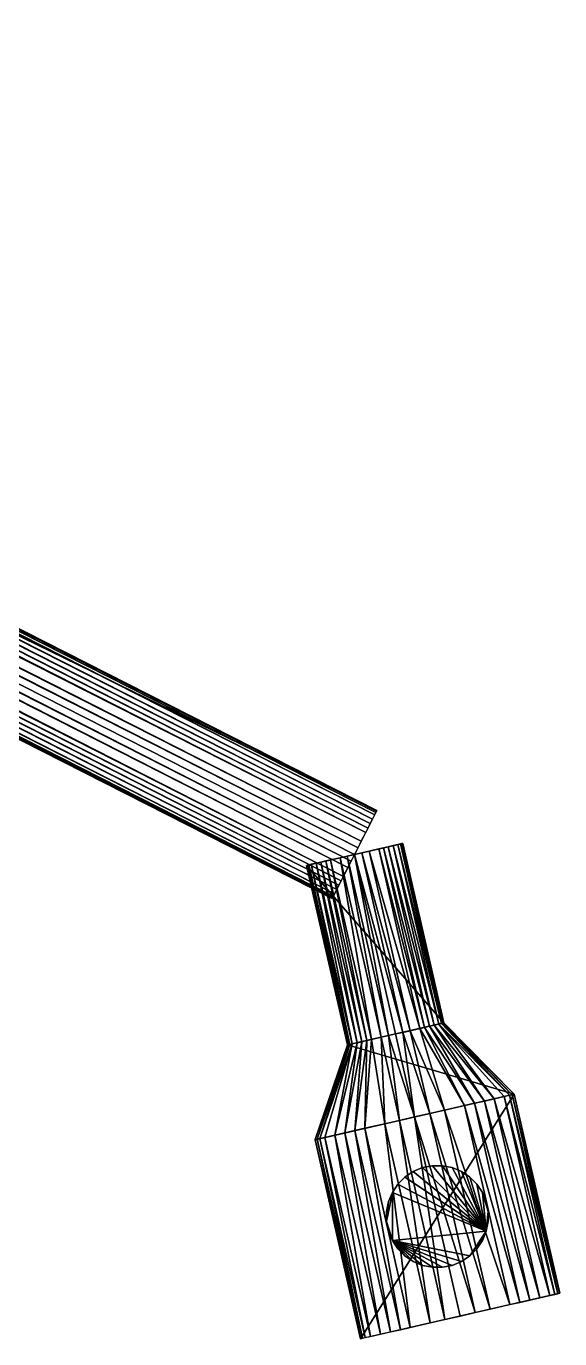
# Model space of a CAD drawing. Header units: metres. Extents: x 13603 to 14134, y -24468 to -24240.
# Drawn here: x 14102.9 to 14134.3, y -24466.7 to -24389.6 of the extents above; entities that cross this region are included whole.
import ezdxf

# ---------------------------------------------------------------- set-up
doc = ezdxf.new("R2010")
doc.units = ezdxf.units.M

msp = doc.modelspace()

# ---------------------------------------------------------------- linework, layer by layer
at = {"layer": 'L1_L2_201308_VentDevel'}
for points in [[(13805.9824, -24274.2246, 1124.5247), (14123.5234, -24435.6641, 1136.3988), (13803.3535, -24279.3965, 1124.5247)], [(13805.9189, -24274.3496, 1129.0072), (14123.4971, -24435.7168, 1140.6011), (13805.9561, -24274.2773, 1128.7271)], [(13805.9561, -24274.2773, 1128.7271), (14123.5205, -24435.6699, 1140.0408), (13805.9795, -24274.2305, 1128.1667)], [(13805.9561, -24274.2773, 1128.7271), (14123.4971, -24435.7168, 1140.6011), (14123.5205, -24435.6699, 1140.0408)], [(13805.9795, -24274.2305, 1128.1667), (14123.5234, -24435.6641, 1139.7607), (13805.9824, -24274.2246, 1127.8866)], [(13805.9795, -24274.2305, 1128.1667), (14123.5205, -24435.6699, 1140.0408), (14123.5234, -24435.6641, 1139.7607)], [(13805.9824, -24274.2246, 1127.8866), (14123.5234, -24435.6641, 1136.3988), (13805.9824, -24274.2246, 1124.5247)], [(13805.9824, -24274.2246, 1127.8866), (14123.5234, -24435.6641, 1139.7607), (14123.5234, -24435.6641, 1136.3988)], [(13805.4561, -24275.2598, 1129.8477), (14123.1289, -24436.4414, 1141.5985), (13805.5879, -24275.002, 1129.7244)], [(13805.5879, -24275.002, 1129.7244), (14123.2607, -24436.1816, 1141.4416), (13805.7197, -24274.7422, 1129.5675)], [(13805.5879, -24275.002, 1129.7244), (14123.1289, -24436.4414, 1141.5985), (14123.2607, -24436.1816, 1141.4416)], [(13805.7197, -24274.7422, 1129.5675), (14123.3916, -24435.9238, 1141.1614), (13805.8506, -24274.4844, 1129.2874)], [(13805.7197, -24274.7422, 1129.5675), (14123.2607, -24436.1816, 1141.4416), (14123.3916, -24435.9238, 1141.1614)], [(13805.8506, -24274.4844, 1129.2874), (14123.46, -24435.7891, 1140.8813), (13805.9189, -24274.3496, 1129.0072)], [(13805.8506, -24274.4844, 1129.2874), (14123.3916, -24435.9238, 1141.1614), (14123.46, -24435.7891, 1140.8813)], [(13805.9189, -24274.3496, 1129.0072), (14123.46, -24435.7891, 1140.8813), (14123.4971, -24435.7168, 1140.6011)], [(13805.0625, -24276.0352, 1130.0662), (14122.8662, -24436.957, 1141.8114), (13805.3252, -24275.5176, 1129.9373)], [(13805.3252, -24275.5176, 1129.9373), (14122.9971, -24436.6992, 1141.7217), (13805.4561, -24275.2598, 1129.8477)], [(13805.3252, -24275.5176, 1129.9373), (14122.8662, -24436.957, 1141.8114), (14122.9971, -24436.6992, 1141.7217)], [(13805.4561, -24275.2598, 1129.8477), (14122.9971, -24436.6992, 1141.7217), (14123.1289, -24436.4414, 1141.5985)], [(13804.668, -24276.8105, 1130.1278), (14122.4092, -24437.8574, 1141.9851), (13804.8682, -24276.418, 1130.111)], [(13804.8682, -24276.418, 1130.111), (14122.6035, -24437.4746, 1141.9403), (13805.0625, -24276.0352, 1130.0662)], [(13804.8682, -24276.418, 1130.111), (14122.4092, -24437.8574, 1141.9851), (14122.6035, -24437.4746, 1141.9403)], [(13805.0625, -24276.0352, 1130.0662), (14122.6035, -24437.4746, 1141.9403), (14122.8662, -24436.957, 1141.8114)], [(13804.2734, -24277.5859, 1130.0662), (14121.8145, -24439.0254, 1141.9403), (13804.4678, -24277.2031, 1130.111)], [(13804.4678, -24277.2031, 1130.111), (14122.0088, -24438.6426, 1141.9851), (13804.668, -24276.8105, 1130.1278)], [(13804.4678, -24277.2031, 1130.111), (14121.8145, -24439.0254, 1141.9403), (14122.0088, -24438.6426, 1141.9851)], [(13804.668, -24276.8105, 1130.1278), (14122.0088, -24438.6426, 1141.9851), (14122.209, -24438.25, 1142.0019)], [(13804.668, -24276.8105, 1130.1278), (14122.209, -24438.25, 1142.0019), (14122.4092, -24437.8574, 1141.9851)], [(13803.8799, -24278.3613, 1129.8477), (14121.4209, -24439.8008, 1141.7217), (13804.0107, -24278.1035, 1129.9373)], [(13804.0107, -24278.1035, 1129.9373), (14121.5518, -24439.543, 1141.8114), (13804.2734, -24277.5859, 1130.0662)], [(13804.0107, -24278.1035, 1129.9373), (14121.4209, -24439.8008, 1141.7217), (14121.5518, -24439.543, 1141.8114)], [(13804.2734, -24277.5859, 1130.0662), (14121.5518, -24439.543, 1141.8114), (14121.8145, -24439.0254, 1141.9403)], [(13803.4854, -24279.1367, 1129.2874), (14121.0264, -24440.5762, 1141.1614), (13803.6162, -24278.8789, 1129.5675)], [(13803.6162, -24278.8789, 1129.5675), (14121.1572, -24440.3184, 1141.4416), (13803.748, -24278.6191, 1129.7244)], [(13803.6162, -24278.8789, 1129.5675), (14121.0264, -24440.5762, 1141.1614), (14121.1572, -24440.3184, 1141.4416)], [(13803.748, -24278.6191, 1129.7244), (14121.2891, -24440.0586, 1141.5985), (13803.8799, -24278.3613, 1129.8477)], [(13803.748, -24278.6191, 1129.7244), (14121.1572, -24440.3184, 1141.4416), (14121.2891, -24440.0586, 1141.5985)], [(13803.8799, -24278.3613, 1129.8477), (14121.2891, -24440.0586, 1141.5985), (14121.4209, -24439.8008, 1141.7217)], [(13803.3535, -24279.3965, 1127.8866), (14120.8945, -24440.8359, 1139.7607), (13803.3564, -24279.3906, 1128.1667)], [(13803.3535, -24279.3965, 1124.5247), (14123.5234, -24435.6641, 1136.3988), (14120.8945, -24440.8359, 1136.3988)], [(13803.3535, -24279.3965, 1124.5247), (14120.8945, -24440.8359, 1136.3988), (13803.3535, -24279.3965, 1127.8866)], [(13803.3535, -24279.3965, 1127.8866), (14120.8945, -24440.8359, 1136.3988), (14120.8945, -24440.8359, 1139.7607)], [(13803.3564, -24279.3906, 1128.1667), (14120.8975, -24440.8301, 1140.0408), (13803.3799, -24279.3438, 1128.7271)], [(13803.3564, -24279.3906, 1128.1667), (14120.8945, -24440.8359, 1139.7607), (14120.8975, -24440.8301, 1140.0408)], [(13803.3799, -24279.3438, 1128.7271), (14120.9209, -24440.7832, 1140.6011), (13803.417, -24279.2715, 1129.0072)], [(13803.3799, -24279.3438, 1128.7271), (14120.8975, -24440.8301, 1140.0408), (14120.9209, -24440.7832, 1140.6011)], [(13803.417, -24279.2715, 1129.0072), (14120.958, -24440.7109, 1140.8813), (13803.4854, -24279.1367, 1129.2874)], [(13803.417, -24279.2715, 1129.0072), (14120.9209, -24440.7832, 1140.6011), (14120.958, -24440.7109, 1140.8813)], [(13803.4854, -24279.1367, 1129.2874), (14120.958, -24440.7109, 1140.8813), (14121.0264, -24440.5762, 1141.1614)], [(14125.0361, -24437.6035, 1136.3988), (14127.4473, -24448.1582, 1136.7597), (14119.3818, -24438.8965, 1136.3988)], [(14123.9053, -24437.8633, 1141.7217), (14126.5996, -24448.3535, 1141.9594), (14124.1885, -24437.7988, 1141.5985)], [(14124.1885, -24437.7988, 1141.5985), (14126.8818, -24448.2871, 1141.8025), (14124.4707, -24437.7324, 1141.4416)], [(14124.1885, -24437.7988, 1141.5985), (14126.5996, -24448.3535, 1141.9594), (14126.8818, -24448.2871, 1141.8025)], [(14124.4707, -24437.7324, 1141.4416), (14127.165, -24448.2227, 1141.5223), (14124.7539, -24437.668, 1141.1614)], [(14124.4707, -24437.7324, 1141.4416), (14126.8818, -24448.2871, 1141.8025), (14127.165, -24448.2227, 1141.5223)], [(14124.7539, -24437.668, 1141.1614), (14127.3115, -24448.1895, 1141.2422), (14124.9004, -24437.6348, 1140.8813)], [(14124.7539, -24437.668, 1141.1614), (14127.165, -24448.2227, 1141.5223), (14127.3115, -24448.1895, 1141.2422)], [(14124.9004, -24437.6348, 1140.8813), (14127.3906, -24448.1719, 1140.962), (14124.9795, -24437.6172, 1140.6011)], [(14124.9004, -24437.6348, 1140.8813), (14127.3115, -24448.1895, 1141.2422), (14127.3906, -24448.1719, 1140.962)], [(14124.9795, -24437.6172, 1140.6011), (14127.4414, -24448.1602, 1140.4017), (14125.0303, -24437.6055, 1140.0408)], [(14124.9795, -24437.6172, 1140.6011), (14127.3906, -24448.1719, 1140.962), (14127.4414, -24448.1602, 1140.4017)], [(14125.0303, -24437.6055, 1140.0408), (14127.4473, -24448.1582, 1140.1216), (14125.0361, -24437.6035, 1139.7607)], [(14125.0303, -24437.6055, 1140.0408), (14127.4414, -24448.1602, 1140.4017), (14127.4473, -24448.1582, 1140.1216)], [(14125.0361, -24437.6035, 1139.7607), (14127.4473, -24448.1582, 1136.7597), (14125.0361, -24437.6035, 1136.3988)], [(14125.0361, -24437.6035, 1139.7607), (14127.4473, -24448.1582, 1140.1216), (14127.4473, -24448.1582, 1136.7597)], [(14120.5127, -24438.6367, 1141.7217), (14122.9238, -24449.1914, 1142.0826), (14120.7949, -24438.5723, 1141.8114)], [(14120.7949, -24438.5723, 1141.8114), (14123.2061, -24449.127, 1142.1723), (14121.3604, -24438.4434, 1141.9403)], [(14120.7949, -24438.5723, 1141.8114), (14122.9238, -24449.1914, 1142.0826), (14123.2061, -24449.127, 1142.1723)], [(14121.3604, -24438.4434, 1141.9403), (14123.7715, -24448.998, 1142.3012), (14121.7793, -24438.3477, 1141.9851)], [(14121.3604, -24438.4434, 1141.9403), (14123.2061, -24449.127, 1142.1723), (14123.7715, -24448.998, 1142.3012)], [(14121.7793, -24438.3477, 1141.9851), (14124.1904, -24448.9023, 1142.346), (14122.209, -24438.25, 1142.0019)], [(14121.7793, -24438.3477, 1141.9851), (14123.7715, -24448.998, 1142.3012), (14124.1904, -24448.9023, 1142.346)], [(14122.209, -24438.25, 1142.0019), (14125.0498, -24448.707, 1142.346), (14122.6387, -24438.1523, 1141.9851)], [(14122.209, -24438.25, 1142.0019), (14124.1904, -24448.9023, 1142.346), (14124.6201, -24448.8047, 1142.3628)], [(14122.209, -24438.25, 1142.0019), (14124.6201, -24448.8047, 1142.3628), (14125.0498, -24448.707, 1142.346)], [(14122.6387, -24438.1523, 1141.9851), (14125.4688, -24448.6113, 1142.3012), (14123.0576, -24438.0566, 1141.9403)], [(14122.6387, -24438.1523, 1141.9851), (14125.0498, -24448.707, 1142.346), (14125.4688, -24448.6113, 1142.3012)], [(14123.0576, -24438.0566, 1141.9403), (14126.0342, -24448.4824, 1142.1723), (14123.623, -24437.9277, 1141.8114)], [(14123.0576, -24438.0566, 1141.9403), (14125.4688, -24448.6113, 1142.3012), (14126.0342, -24448.4824, 1142.1723)], [(14123.623, -24437.9277, 1141.8114), (14126.3164, -24448.418, 1142.0826), (14123.9053, -24437.8633, 1141.7217)], [(14123.623, -24437.9277, 1141.8114), (14126.0342, -24448.4824, 1142.1723), (14126.3164, -24448.418, 1142.0826)], [(14123.9053, -24437.8633, 1141.7217), (14126.3164, -24448.418, 1142.0826), (14126.5996, -24448.3535, 1141.9594)], [(14119.3818, -24438.8965, 1139.7607), (14121.793, -24449.4512, 1140.1216), (14119.3877, -24438.8945, 1140.0408)], [(14119.3818, -24438.8965, 1136.3988), (14127.4473, -24448.1582, 1136.7597), (14121.793, -24449.4512, 1136.7597)], [(14119.3818, -24438.8965, 1136.3988), (14121.793, -24449.4512, 1136.7597), (14119.3818, -24438.8965, 1139.7607)], [(14119.3818, -24438.8965, 1139.7607), (14121.793, -24449.4512, 1136.7597), (14121.793, -24449.4512, 1140.1216)], [(14119.3877, -24438.8945, 1140.0408), (14121.7988, -24449.4492, 1140.4017), (14119.4385, -24438.8828, 1140.6011)], [(14119.3877, -24438.8945, 1140.0408), (14121.793, -24449.4512, 1140.1216), (14121.7988, -24449.4492, 1140.4017)], [(14119.4385, -24438.8828, 1140.6011), (14121.8496, -24449.4375, 1140.962), (14119.5176, -24438.8652, 1140.8813)], [(14119.4385, -24438.8828, 1140.6011), (14121.7988, -24449.4492, 1140.4017), (14121.8496, -24449.4375, 1140.962)], [(14119.5176, -24438.8652, 1140.8813), (14121.9287, -24449.4199, 1141.2422), (14119.6641, -24438.832, 1141.1614)], [(14119.5176, -24438.8652, 1140.8813), (14121.8496, -24449.4375, 1140.962), (14121.9287, -24449.4199, 1141.2422)], [(14119.6641, -24438.832, 1141.1614), (14122.0752, -24449.3867, 1141.5223), (14119.9473, -24438.7676, 1141.4416)], [(14119.6641, -24438.832, 1141.1614), (14121.9287, -24449.4199, 1141.2422), (14122.0752, -24449.3867, 1141.5223)], [(14119.9473, -24438.7676, 1141.4416), (14122.3584, -24449.3223, 1141.8025), (14120.2295, -24438.7012, 1141.5985)], [(14119.9473, -24438.7676, 1141.4416), (14122.0752, -24449.3867, 1141.5223), (14122.3584, -24449.3223, 1141.8025)], [(14120.2295, -24438.7012, 1141.5985), (14122.6406, -24449.2559, 1141.9594), (14120.5127, -24438.6367, 1141.7217)], [(14120.2295, -24438.7012, 1141.5985), (14122.3584, -24449.3223, 1141.8025), (14122.6406, -24449.2559, 1141.9594)], [(14120.5127, -24438.6367, 1141.7217), (14122.6406, -24449.2559, 1141.9594), (14122.9238, -24449.1914, 1142.0826)], [(14127.4473, -24448.1582, 1136.7597), (14131.583, -24452.3438, 1136.9264), (14121.793, -24449.4512, 1136.7597)], [(14125.0498, -24448.707, 1142.346), (14126.6221, -24453.4766, 1144.9068), (14125.4688, -24448.6113, 1142.3012)], [(14125.4688, -24448.6113, 1142.3012), (14127.4883, -24453.2793, 1144.8428), (14126.0342, -24448.4824, 1142.1723)], [(14125.4688, -24448.6113, 1142.3012), (14126.6221, -24453.4766, 1144.9068), (14127.4883, -24453.2793, 1144.8428)], [(14126.0342, -24448.4824, 1142.1723), (14128.6582, -24453.0117, 1144.6587), (14126.3164, -24448.418, 1142.0826)], [(14126.0342, -24448.4824, 1142.1723), (14127.4883, -24453.2793, 1144.8428), (14128.6582, -24453.0117, 1144.6587)], [(14126.3164, -24448.418, 1142.0826), (14129.2432, -24452.8789, 1144.5306), (14126.5996, -24448.3535, 1141.9594)], [(14126.3164, -24448.418, 1142.0826), (14128.6582, -24453.0117, 1144.6587), (14129.2432, -24452.8789, 1144.5306)], [(14126.5996, -24448.3535, 1141.9594), (14129.8281, -24452.7441, 1144.3545), (14126.8818, -24448.2891, 1141.8025)], [(14126.5996, -24448.3535, 1141.9594), (14129.2432, -24452.8789, 1144.5306), (14129.8281, -24452.7441, 1144.3545)], [(14126.8818, -24448.2891, 1141.8025), (14130.4131, -24452.6113, 1144.1304), (14127.165, -24448.2227, 1141.5223)], [(14126.8818, -24448.2891, 1141.8025), (14129.8281, -24452.7441, 1144.3545), (14130.4131, -24452.6113, 1144.1304)], [(14127.165, -24448.2227, 1141.5223), (14131.3018, -24452.4082, 1143.33), (14127.3115, -24448.1895, 1141.2422)], [(14127.165, -24448.2227, 1141.5223), (14130.4131, -24452.6113, 1144.1304), (14130.998, -24452.4766, 1143.7302)], [(14127.165, -24448.2227, 1141.5223), (14130.998, -24452.4766, 1143.7302), (14131.3018, -24452.4082, 1143.33)], [(14127.3115, -24448.1895, 1141.2422), (14131.4658, -24452.3711, 1142.9297), (14127.3906, -24448.1719, 1140.962)], [(14127.3115, -24448.1895, 1141.2422), (14131.3018, -24452.4082, 1143.33), (14131.4658, -24452.3711, 1142.9297)], [(14127.3906, -24448.1719, 1140.962), (14131.5713, -24452.3457, 1142.1293), (14127.4414, -24448.1602, 1140.4017)], [(14127.3906, -24448.1719, 1140.962), (14131.4658, -24452.3711, 1142.9297), (14131.5713, -24452.3457, 1142.1293)], [(14127.4414, -24448.1602, 1140.4017), (14131.583, -24452.3438, 1141.7291), (14127.4473, -24448.1582, 1140.1216)], [(14127.4414, -24448.1602, 1140.4017), (14131.5713, -24452.3457, 1142.1293), (14131.583, -24452.3438, 1141.7291)], [(14127.4473, -24448.1582, 1140.1216), (14131.583, -24452.3438, 1136.9264), (14127.4473, -24448.1582, 1136.7597)], [(14127.4473, -24448.1582, 1140.1216), (14131.583, -24452.3438, 1141.7291), (14131.583, -24452.3438, 1136.9264)], [(14122.0752, -24449.3867, 1141.5223), (14121.0537, -24454.748, 1144.1304), (14122.3584, -24449.3203, 1141.8025)], [(14122.3584, -24449.3203, 1141.8025), (14121.0537, -24454.748, 1144.1304), (14121.6387, -24454.6152, 1144.3545)], [(14122.3584, -24449.3203, 1141.8025), (14121.6387, -24454.6152, 1144.3545), (14122.6406, -24449.2559, 1141.9594)], [(14122.6406, -24449.2559, 1141.9594), (14121.6387, -24454.6152, 1144.3545), (14122.2236, -24454.4805, 1144.5306)], [(14122.6406, -24449.2559, 1141.9594), (14122.2236, -24454.4805, 1144.5306), (14122.9238, -24449.1914, 1142.0826)], [(14122.9238, -24449.1914, 1142.0826), (14122.2236, -24454.4805, 1144.5306), (14122.8086, -24454.3477, 1144.6587)], [(14122.9238, -24449.1914, 1142.0826), (14122.8086, -24454.3477, 1144.6587), (14123.2061, -24449.127, 1142.1723)], [(14123.2061, -24449.127, 1142.1723), (14122.8086, -24454.3477, 1144.6587), (14123.9785, -24454.0801, 1144.8428)], [(14123.2061, -24449.127, 1142.1723), (14123.9785, -24454.0801, 1144.8428), (14123.7715, -24448.998, 1142.3012)], [(14123.7715, -24448.998, 1142.3012), (14124.8447, -24453.8828, 1144.9068), (14124.1904, -24448.9023, 1142.346)], [(14123.7715, -24448.998, 1142.3012), (14123.9785, -24454.0801, 1144.8428), (14124.8447, -24453.8828, 1144.9068)], [(14124.1904, -24448.9023, 1142.346), (14125.7334, -24453.6797, 1144.9308), (14124.6201, -24448.8047, 1142.3628)], [(14124.1904, -24448.9023, 1142.346), (14124.8447, -24453.8828, 1144.9068), (14125.7334, -24453.6797, 1144.9308)], [(14124.6201, -24448.8047, 1142.3628), (14125.7334, -24453.6797, 1144.9308), (14125.0498, -24448.707, 1142.346)], [(14125.0498, -24448.707, 1142.346), (14125.7334, -24453.6797, 1144.9308), (14126.6221, -24453.4766, 1144.9068)], [(14121.793, -24449.4512, 1140.1216), (14119.8838, -24455.0156, 1141.7291), (14121.7988, -24449.4492, 1140.4017)], [(14121.7988, -24449.4492, 1140.4017), (14119.8838, -24455.0156, 1141.7291), (14119.8955, -24455.0137, 1142.1293)], [(14121.793, -24449.4512, 1136.7597), (14131.583, -24452.3438, 1136.9264), (14119.8838, -24455.0156, 1136.9264)], [(14121.793, -24449.4512, 1136.7597), (14119.8838, -24455.0156, 1136.9264), (14121.793, -24449.4512, 1140.1216)], [(14121.793, -24449.4512, 1140.1216), (14119.8838, -24455.0156, 1136.9264), (14119.8838, -24455.0156, 1141.7291)], [(14121.7988, -24449.4492, 1140.4017), (14119.8955, -24455.0137, 1142.1293), (14121.8496, -24449.4375, 1140.962)], [(14121.8496, -24449.4375, 1140.962), (14119.8955, -24455.0137, 1142.1293), (14120.001, -24454.9883, 1142.9297)], [(14121.8496, -24449.4375, 1140.962), (14120.001, -24454.9883, 1142.9297), (14121.9287, -24449.4199, 1141.2422)], [(14121.9287, -24449.4199, 1141.2422), (14120.001, -24454.9883, 1142.9297), (14120.165, -24454.9512, 1143.33)], [(14121.9287, -24449.4199, 1141.2422), (14120.165, -24454.9512, 1143.33), (14122.0752, -24449.3867, 1141.5223)], [(14122.0752, -24449.3867, 1141.5223), (14120.165, -24454.9512, 1143.33), (14120.4688, -24454.8828, 1143.7302)], [(14122.0752, -24449.3867, 1141.5223), (14120.4688, -24454.8828, 1143.7302), (14121.0537, -24454.748, 1144.1304)], [(14131.583, -24452.3438, 1136.9264), (14122.5566, -24466.7148, 1137.3264), (14119.8838, -24455.0156, 1136.9264)], [(14131.583, -24452.3438, 1136.9264), (14134.2559, -24464.043, 1137.3264), (14122.5566, -24466.7148, 1137.3264)], [(14130.998, -24452.4766, 1143.7302), (14133.9746, -24464.1074, 1143.73), (14131.3018, -24452.4082, 1143.33)], [(14131.3018, -24452.4082, 1143.33), (14134.1387, -24464.0684, 1143.3298), (14131.4658, -24452.3691, 1142.9297)], [(14131.3018, -24452.4082, 1143.33), (14133.9746, -24464.1074, 1143.73), (14134.1387, -24464.0684, 1143.3298)], [(14131.4658, -24452.3691, 1142.9297), (14134.2441, -24464.0449, 1142.5293), (14131.5713, -24452.3457, 1142.1293)], [(14131.4658, -24452.3691, 1142.9297), (14134.1387, -24464.0684, 1143.3298), (14134.2441, -24464.0449, 1142.5293)], [(14131.5713, -24452.3457, 1142.1293), (14134.2559, -24464.043, 1142.1291), (14131.583, -24452.3438, 1141.7291)], [(14131.5713, -24452.3457, 1142.1293), (14134.2441, -24464.0449, 1142.5293), (14134.2559, -24464.043, 1142.1291)], [(14131.583, -24452.3438, 1141.7291), (14134.2559, -24464.043, 1137.3264), (14131.583, -24452.3438, 1136.9264)], [(14131.583, -24452.3438, 1141.7291), (14134.2559, -24464.043, 1142.1291), (14134.2559, -24464.043, 1137.3264)], [(14127.4883, -24453.2793, 1144.8428), (14131.3311, -24464.7109, 1145.0587), (14128.6582, -24453.0117, 1144.6587)], [(14128.6582, -24453.0117, 1144.6587), (14131.916, -24464.5762, 1144.9307), (14129.2432, -24452.877, 1144.5306)], [(14128.6582, -24453.0117, 1144.6587), (14131.3311, -24464.7109, 1145.0587), (14131.916, -24464.5762, 1144.9307)], [(14129.2432, -24452.877, 1144.5306), (14132.501, -24464.4434, 1144.7545), (14129.8281, -24452.7441, 1144.3545)], [(14129.2432, -24452.877, 1144.5306), (14131.916, -24464.5762, 1144.9307), (14132.501, -24464.4434, 1144.7545)], [(14129.8281, -24452.7441, 1144.3545), (14133.0859, -24464.3105, 1144.5304), (14130.4131, -24452.6113, 1144.1304)], [(14129.8281, -24452.7441, 1144.3545), (14132.501, -24464.4434, 1144.7545), (14133.0859, -24464.3105, 1144.5304)], [(14130.4131, -24452.6113, 1144.1304), (14133.6709, -24464.1758, 1144.1302), (14130.998, -24452.4766, 1143.7302)], [(14130.4131, -24452.6113, 1144.1304), (14133.0859, -24464.3105, 1144.5304), (14133.6709, -24464.1758, 1144.1302)], [(14130.998, -24452.4766, 1143.7302), (14133.6709, -24464.1758, 1144.1302), (14133.9746, -24464.1074, 1143.73)], [(14123.9785, -24454.0801, 1144.8428), (14126.6514, -24465.7793, 1145.2428), (14124.8447, -24453.8828, 1144.9068)], [(14124.8447, -24453.8828, 1144.9068), (14127.5176, -24465.582, 1145.3068), (14125.7334, -24453.6797, 1144.9308)], [(14124.8447, -24453.8828, 1144.9068), (14126.6514, -24465.7793, 1145.2428), (14127.5176, -24465.582, 1145.3068)], [(14125.7334, -24453.6797, 1144.9308), (14129.2949, -24465.1758, 1145.3068), (14126.6221, -24453.4766, 1144.9068)], [(14125.7334, -24453.6797, 1144.9308), (14127.5176, -24465.582, 1145.3068), (14128.4062, -24465.3789, 1145.3309)], [(14125.7334, -24453.6797, 1144.9308), (14128.4062, -24465.3789, 1145.3309), (14129.2949, -24465.1758, 1145.3068)], [(14126.6221, -24453.4766, 1144.9068), (14130.1611, -24464.9785, 1145.2428), (14127.4883, -24453.2793, 1144.8428)], [(14126.6221, -24453.4766, 1144.9068), (14129.2949, -24465.1758, 1145.3068), (14130.1611, -24464.9785, 1145.2428)], [(14127.4883, -24453.2793, 1144.8428), (14130.1611, -24464.9785, 1145.2428), (14131.3311, -24464.7109, 1145.0587)], [(14120.4688, -24454.8828, 1143.7302), (14123.1416, -24466.582, 1144.1302), (14121.0537, -24454.748, 1144.1304)], [(14121.0537, -24454.748, 1144.1304), (14123.7266, -24466.4473, 1144.5304), (14121.6387, -24454.6152, 1144.3545)], [(14121.0537, -24454.748, 1144.1304), (14123.1416, -24466.582, 1144.1302), (14123.7266, -24466.4473, 1144.5304)], [(14121.6387, -24454.6152, 1144.3545), (14124.3115, -24466.3145, 1144.7545), (14122.2236, -24454.4824, 1144.5306)], [(14121.6387, -24454.6152, 1144.3545), (14123.7266, -24466.4473, 1144.5304), (14124.3115, -24466.3145, 1144.7545)], [(14122.2236, -24454.4824, 1144.5306), (14124.8965, -24466.1816, 1144.9307), (14122.8086, -24454.3477, 1144.6587)], [(14122.2236, -24454.4824, 1144.5306), (14124.3115, -24466.3145, 1144.7545), (14124.8965, -24466.1816, 1144.9307)], [(14122.8086, -24454.3477, 1144.6587), (14125.4814, -24466.0469, 1145.0587), (14123.9785, -24454.0801, 1144.8428)], [(14122.8086, -24454.3477, 1144.6587), (14124.8965, -24466.1816, 1144.9307), (14125.4814, -24466.0469, 1145.0587)], [(14123.9785, -24454.0801, 1144.8428), (14125.4814, -24466.0469, 1145.0587), (14126.6514, -24465.7793, 1145.2428)], [(14119.8838, -24455.0156, 1141.7291), (14122.5566, -24466.7148, 1142.1291), (14119.8955, -24455.0137, 1142.1293)], [(14119.8838, -24455.0156, 1136.9264), (14122.5566, -24466.7148, 1137.3264), (14119.8838, -24455.0156, 1141.7291)], [(14119.8838, -24455.0156, 1141.7291), (14122.5566, -24466.7148, 1137.3264), (14122.5566, -24466.7148, 1142.1291)], [(14119.8955, -24455.0137, 1142.1293), (14122.5684, -24466.7129, 1142.5293), (14120.001, -24454.9902, 1142.9297)], [(14119.8955, -24455.0137, 1142.1293), (14122.5566, -24466.7148, 1142.1291), (14122.5684, -24466.7129, 1142.5293)], [(14120.001, -24454.9902, 1142.9297), (14122.6738, -24466.6895, 1143.3298), (14120.165, -24454.9512, 1143.33)], [(14120.001, -24454.9902, 1142.9297), (14122.5684, -24466.7129, 1142.5293), (14122.6738, -24466.6895, 1143.3298)], [(14120.165, -24454.9512, 1143.33), (14122.8379, -24466.6504, 1143.73), (14120.4688, -24454.8828, 1143.7302)], [(14120.165, -24454.9512, 1143.33), (14122.6738, -24466.6895, 1143.3298), (14122.8379, -24466.6504, 1143.73)], [(14120.4688, -24454.8828, 1143.7302), (14122.8379, -24466.6504, 1143.73), (14123.1416, -24466.582, 1144.1302)], [(14125.6562, -24456.8828, 2323.5), (14125.167, -24457.2109, 2323.5), (14125.6562, -24456.8828, 1145.1309)], [(14125.167, -24457.2109, 2323.5), (14125.167, -24457.2109, 1145.1309), (14125.6562, -24456.8828, 1145.1309)], [(14129.9414, -24460.4004, 1150), (14125.6562, -24456.8828, 1150), (14125.167, -24457.2109, 1150)], [(14126.1992, -24456.6582, 2323.5), (14125.6562, -24456.8828, 2323.5), (14126.1992, -24456.6582, 1145.1309)], [(14125.6562, -24456.8828, 2323.5), (14125.6562, -24456.8828, 1145.1309), (14126.1992, -24456.6582, 1145.1309)], [(14129.9414, -24460.4004, 1150), (14126.1992, -24456.6582, 1150), (14125.6562, -24456.8828, 1150)], [(14126.7764, -24456.543, 2323.5), (14126.1992, -24456.6582, 2323.5), (14126.7764, -24456.543, 1145.1309)], [(14126.1992, -24456.6582, 2323.5), (14126.1992, -24456.6582, 1145.1309), (14126.7764, -24456.543, 1145.1309)], [(14129.9414, -24460.4004, 1150), (14126.7764, -24456.543, 1150), (14126.1992, -24456.6582, 1150)], [(14127.3643, -24456.543, 2323.5), (14126.7764, -24456.543, 2323.5), (14127.3643, -24456.543, 1145.1309)], [(14126.7764, -24456.543, 2323.5), (14126.7764, -24456.543, 1145.1309), (14127.3643, -24456.543, 1145.1309)], [(14129.9414, -24460.4004, 1150), (14127.3643, -24456.543, 1150), (14126.7764, -24456.543, 1150)], [(14127.9414, -24456.6582, 2323.5), (14127.3643, -24456.543, 2323.5), (14127.9414, -24456.6582, 1145.1309)], [(14127.3643, -24456.543, 2323.5), (14127.3643, -24456.543, 1145.1309), (14127.9414, -24456.6582, 1145.1309)], [(14129.9414, -24460.4004, 1150), (14127.9414, -24456.6582, 1150), (14127.3643, -24456.543, 1150)], [(14128.4844, -24456.8828, 2323.5), (14127.9414, -24456.6582, 2323.5), (14128.4844, -24456.8828, 1145.1309)], [(14127.9414, -24456.6582, 2323.5), (14127.9414, -24456.6582, 1145.1309), (14128.4844, -24456.8828, 1145.1309)], [(14129.9414, -24460.4004, 1150), (14128.4844, -24456.8828, 1150), (14127.9414, -24456.6582, 1150)], [(14128.9736, -24457.2109, 2323.5), (14128.4844, -24456.8828, 2323.5), (14128.9736, -24457.2109, 1145.1309)], [(14128.4844, -24456.8828, 2323.5), (14128.4844, -24456.8828, 1145.1309), (14128.9736, -24457.2109, 1145.1309)], [(14129.9414, -24460.4004, 1150), (14128.9736, -24457.2109, 1150), (14128.4844, -24456.8828, 1150)], [(14124.751, -24457.627, 2323.5), (14124.4248, -24458.1152, 2323.5), (14124.751, -24457.627, 1145.1309)], [(14124.4248, -24458.1152, 2323.5), (14124.4248, -24458.1152, 1145.1309), (14124.751, -24457.627, 1145.1309)], [(14129.9414, -24460.4004, 1150), (14124.751, -24457.627, 1150), (14124.4248, -24458.1152, 1150)], [(14125.167, -24457.2109, 2323.5), (14124.751, -24457.627, 2323.5), (14125.167, -24457.2109, 1145.1309)], [(14124.751, -24457.627, 2323.5), (14124.751, -24457.627, 1145.1309), (14125.167, -24457.2109, 1145.1309)], [(14129.9414, -24460.4004, 1150), (14125.167, -24457.2109, 1150), (14124.751, -24457.627, 1150)], [(14129.3896, -24457.627, 2323.5), (14128.9736, -24457.2109, 2323.5), (14129.3896, -24457.627, 1145.1309)], [(14128.9736, -24457.2109, 2323.5), (14128.9736, -24457.2109, 1145.1309), (14129.3896, -24457.627, 1145.1309)], [(14129.9414, -24460.4004, 1150), (14129.3896, -24457.627, 1150), (14128.9736, -24457.2109, 1150)], [(14129.7158, -24458.1152, 2323.5), (14129.3896, -24457.627, 2323.5), (14129.7158, -24458.1152, 1145.1309)], [(14129.3896, -24457.627, 2323.5), (14129.3896, -24457.627, 1145.1309), (14129.7158, -24458.1152, 1145.1309)], [(14129.9414, -24460.4004, 1150), (14129.7158, -24458.1152, 1150), (14129.3896, -24457.627, 1150)], [(14124.4248, -24458.1152, 1150), (14124.1992, -24458.6582, 1150), (14124.085, -24459.8242, 1150)], [(14124.4248, -24458.1152, 1150), (14124.085, -24459.8242, 1150), (14124.4248, -24460.9434, 1150)], [(14124.4248, -24458.1152, 2323.5), (14124.1992, -24458.6582, 2323.5), (14124.4248, -24458.1152, 1145.1309)], [(14124.1992, -24458.6582, 2323.5), (14124.1992, -24458.6582, 1145.1309), (14124.4248, -24458.1152, 1145.1309)], [(14129.9414, -24460.4004, 1150), (14124.4248, -24458.1152, 1150), (14124.4248, -24460.9434, 1150)], [(14129.9414, -24458.6582, 2323.5), (14129.7158, -24458.1152, 2323.5), (14129.9414, -24458.6582, 1145.1309)], [(14129.7158, -24458.1152, 2323.5), (14129.7158, -24458.1152, 1145.1309), (14129.9414, -24458.6582, 1145.1309)], [(14130.0557, -24459.2344, 1150), (14129.9414, -24458.6582, 1150), (14129.7158, -24458.1152, 1150)], [(14129.9414, -24460.4004, 1150), (14130.0557, -24459.2344, 1150), (14129.7158, -24458.1152, 1150)], [(14124.1992, -24458.6582, 2323.5), (14124.085, -24459.2344, 2323.5), (14124.1992, -24458.6582, 1145.1309)], [(14124.085, -24459.2344, 2323.5), (14124.085, -24459.2344, 1145.1309), (14124.1992, -24458.6582, 1145.1309)], [(14124.1992, -24458.6582, 1150), (14124.085, -24459.2344, 1150), (14124.085, -24459.8242, 1150)], [(14124.085, -24459.2344, 2323.5), (14124.085, -24459.8242, 2323.5), (14124.085, -24459.2344, 1145.1309)], [(14124.085, -24459.8242, 2323.5), (14124.085, -24459.8242, 1145.1309), (14124.085, -24459.2344, 1145.1309)], [(14130.0557, -24459.2344, 2323.5), (14129.9414, -24458.6582, 2323.5), (14130.0557, -24459.2344, 1145.1309)], [(14129.9414, -24458.6582, 2323.5), (14129.9414, -24458.6582, 1145.1309), (14130.0557, -24459.2344, 1145.1309)], [(14129.9414, -24460.4004, 1150), (14130.0557, -24459.8242, 1150), (14130.0557, -24459.2344, 1150)], [(14130.0557, -24459.8242, 2323.5), (14130.0557, -24459.2344, 2323.5), (14130.0557, -24459.8242, 1145.1309)], [(14130.0557, -24459.2344, 2323.5), (14130.0557, -24459.2344, 1145.1309), (14130.0557, -24459.8242, 1145.1309)], [(14124.085, -24459.8242, 2323.5), (14124.1992, -24460.4004, 2323.5), (14124.085, -24459.8242, 1145.1309)], [(14124.1992, -24460.4004, 2323.5), (14124.1992, -24460.4004, 1145.1309), (14124.085, -24459.8242, 1145.1309)], [(14124.085, -24459.8242, 1150), (14124.1992, -24460.4004, 1150), (14124.4248, -24460.9434, 1150)], [(14129.9414, -24460.4004, 2323.5), (14130.0557, -24459.8242, 2323.5), (14129.9414, -24460.4004, 1145.1309)], [(14130.0557, -24459.8242, 2323.5), (14130.0557, -24459.8242, 1145.1309), (14129.9414, -24460.4004, 1145.1309)], [(14124.1992, -24460.4004, 2323.5), (14124.4248, -24460.9434, 2323.5), (14124.1992, -24460.4004, 1145.1309)], [(14124.4248, -24460.9434, 2323.5), (14124.4248, -24460.9434, 1145.1309), (14124.1992, -24460.4004, 1145.1309)], [(14124.4248, -24460.9434, 1150), (14128.9736, -24461.8477, 1150), (14129.9414, -24460.4004, 1150)], [(14124.4248, -24460.9434, 2323.5), (14124.751, -24461.4316, 2323.5), (14124.4248, -24460.9434, 1145.1309)], [(14124.751, -24461.4316, 2323.5), (14124.751, -24461.4316, 1145.1309), (14124.4248, -24460.9434, 1145.1309)], [(14124.4248, -24460.9434, 1150), (14124.751, -24461.4316, 1150), (14125.167, -24461.8477, 1150)], [(14124.4248, -24460.9434, 1150), (14125.167, -24461.8477, 1150), (14125.6562, -24462.1758, 1150)], [(14124.4248, -24460.9434, 1150), (14125.6562, -24462.1758, 1150), (14126.1992, -24462.4004, 1150)], [(14124.4248, -24460.9434, 1150), (14126.1992, -24462.4004, 1150), (14126.7764, -24462.5156, 1150)], [(14124.4248, -24460.9434, 1150), (14126.7764, -24462.5156, 1150), (14127.3643, -24462.5156, 1150)], [(14124.4248, -24460.9434, 1150), (14127.3643, -24462.5156, 1150), (14127.9414, -24462.4004, 1150)], [(14124.4248, -24460.9434, 1150), (14127.9414, -24462.4004, 1150), (14128.4844, -24462.1758, 1150)], [(14124.4248, -24460.9434, 1150), (14128.4844, -24462.1758, 1150), (14128.9736, -24461.8477, 1150)], [(14128.9736, -24461.8477, 1150), (14129.3896, -24461.4316, 1150), (14129.9414, -24460.4004, 1150)], [(14129.3896, -24461.4316, 1150), (14129.7158, -24460.9434, 1150), (14129.9414, -24460.4004, 1150)], [(14129.3896, -24461.4316, 2323.5), (14129.7158, -24460.9434, 2323.5), (14129.3896, -24461.4316, 1145.1309)], [(14129.7158, -24460.9434, 2323.5), (14129.7158, -24460.9434, 1145.1309), (14129.3896, -24461.4316, 1145.1309)], [(14129.7158, -24460.9434, 2323.5), (14129.9414, -24460.4004, 2323.5), (14129.7158, -24460.9434, 1145.1309)], [(14129.9414, -24460.4004, 2323.5), (14129.9414, -24460.4004, 1145.1309), (14129.7158, -24460.9434, 1145.1309)], [(14124.751, -24461.4316, 2323.5), (14125.167, -24461.8477, 2323.5), (14124.751, -24461.4316, 1145.1309)], [(14125.167, -24461.8477, 2323.5), (14125.167, -24461.8477, 1145.1309), (14124.751, -24461.4316, 1145.1309)], [(14128.9736, -24461.8477, 2323.5), (14129.3896, -24461.4316, 2323.5), (14128.9736, -24461.8477, 1145.1309)], [(14129.3896, -24461.4316, 2323.5), (14129.3896, -24461.4316, 1145.1309), (14128.9736, -24461.8477, 1145.1309)], [(14125.167, -24461.8477, 2323.5), (14125.6562, -24462.1758, 2323.5), (14125.167, -24461.8477, 1145.1309)], [(14125.6562, -24462.1758, 2323.5), (14125.6562, -24462.1758, 1145.1309), (14125.167, -24461.8477, 1145.1309)], [(14125.6562, -24462.1758, 2323.5), (14126.1992, -24462.4004, 2323.5), (14125.6562, -24462.1758, 1145.1309)], [(14126.1992, -24462.4004, 2323.5), (14126.1992, -24462.4004, 1145.1309), (14125.6562, -24462.1758, 1145.1309)], [(14126.1992, -24462.4004, 2323.5), (14126.7764, -24462.5156, 2323.5), (14126.1992, -24462.4004, 1145.1309)], [(14126.7764, -24462.5156, 2323.5), (14126.7764, -24462.5156, 1145.1309), (14126.1992, -24462.4004, 1145.1309)], [(14127.3643, -24462.5156, 2323.5), (14127.9414, -24462.4004, 2323.5), (14127.3643, -24462.5156, 1145.1309)], [(14127.9414, -24462.4004, 2323.5), (14127.9414, -24462.4004, 1145.1309), (14127.3643, -24462.5156, 1145.1309)], [(14127.9414, -24462.4004, 2323.5), (14128.4844, -24462.1758, 2323.5), (14127.9414, -24462.4004, 1145.1309)], [(14128.4844, -24462.1758, 2323.5), (14128.4844, -24462.1758, 1145.1309), (14127.9414, -24462.4004, 1145.1309)], [(14128.4844, -24462.1758, 2323.5), (14128.9736, -24461.8477, 2323.5), (14128.4844, -24462.1758, 1145.1309)], [(14128.9736, -24461.8477, 2323.5), (14128.9736, -24461.8477, 1145.1309), (14128.4844, -24462.1758, 1145.1309)], [(14126.7764, -24462.5156, 2323.5), (14127.3643, -24462.5156, 2323.5), (14126.7764, -24462.5156, 1145.1309)], [(14127.3643, -24462.5156, 2323.5), (14127.3643, -24462.5156, 1145.1309), (14126.7764, -24462.5156, 1145.1309)]]:
    msp.add_3dface(points, dxfattribs=at)

doc.saveas('drawing.dxf')
